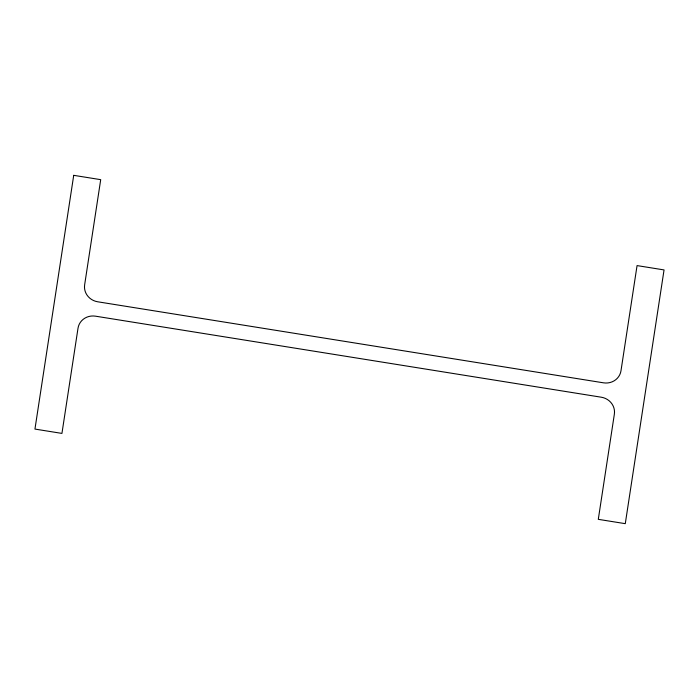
<?xml version="1.0" encoding="UTF-8"?>
<svg xmlns="http://www.w3.org/2000/svg" width="699" height="699" viewBox="0 0 699 699"><rect width="100%" height="100%" fill="white"/><g stroke="black" fill="none" stroke-linecap="round" stroke-linejoin="round"><path stroke-width="1.05" d="M73.718 175.335L34.95 429.081L61.94 433.406L78.017 328.207A15.465 14.635 12.7 0 1 95.492 316.175L601.306 397.215A15.465 14.635 12.7 0 1 614.36 414.14L598.292 519.34L625.282 523.665L664.05 269.919L637.06 265.594L620.983 370.793A15.465 14.635 12.7 0 1 603.508 382.825L97.694 301.785A15.465 14.635 12.7 0 1 84.64 284.86L100.708 179.66L73.718 175.335"/></g></svg>
